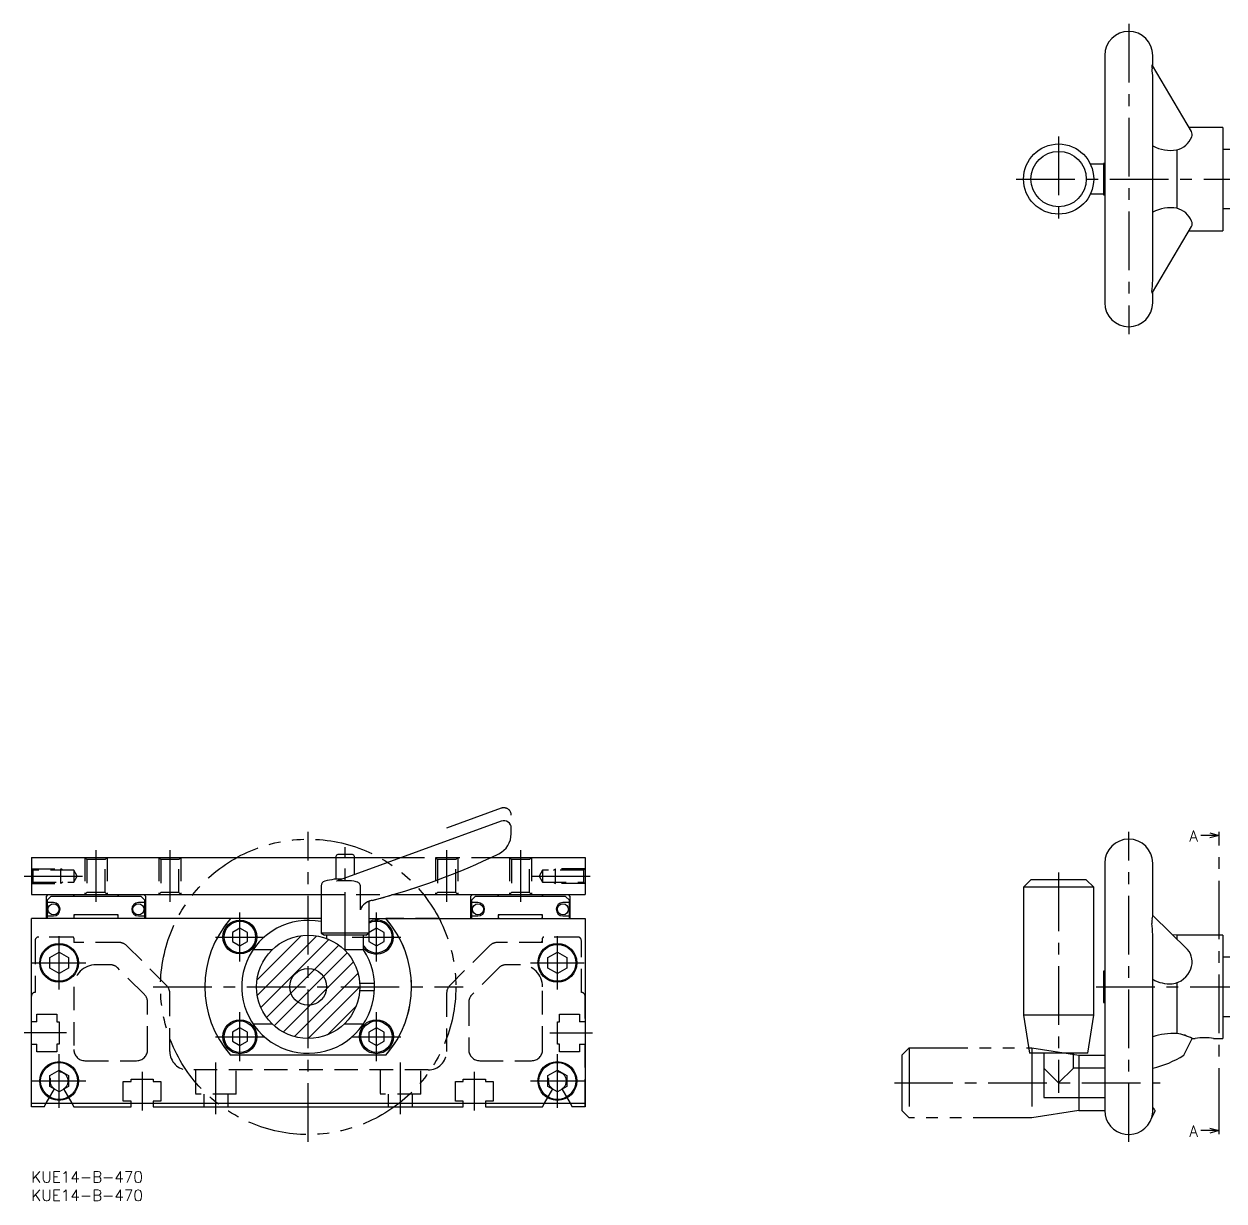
# Model space of a CAD drawing. Extents: x -2 to 832, y -8 to 344.
# Drawn here: x -2 to 323.1, y -8 to 310.8 of the extents above; entities that cross this region are included whole.
import ezdxf

# ---------------------------------------------------------------- set-up
doc = ezdxf.new("R2010")
doc.units = 0
doc.header["$LTSCALE"] = 0.5
for name, pattern in [('CENTER', [50.8, 31.75, -6.35, 6.35, -6.35]), ('DASHED', [19.05, 12.7, -6.35]), ('PHANTOM', [63.5, 31.75, -6.35, 6.35, -6.35, 6.35, -6.35])]:
    doc.linetypes.add(name, pattern=pattern)
for name, color, linetype in [('MSM_CENTER', 1, 'CENTER'), ('MSM_CONTINUOUS', 7, 'CONTINUOUS'), ('MSM_DASHED', 4, 'DASHED'), ('MSM_IMAGINARY', 6, 'PHANTOM'), ('MSM_NARROW', 5, 'CONTINUOUS'), ('MSM_PART_NUMBER', 7, 'CONTINUOUS')]:
    doc.layers.add(name, color=color, linetype=linetype)
doc.styles.get("Standard").update_dxf_attribs({"font": 'txt.shx', "height": 3, "bigfont": 'bigfont.shx'})

# ---------------------------------------------------------------- blocks, each defined once
blk = doc.blocks.new('*U6')
at = {"layer": 'MSM_PART_NUMBER'}
blk.add_text('KUE14-B-470', height=3, dxfattribs=at).set_placement((0, -3))
blk = doc.blocks.new('*U7')
at = {"layer": 'MSM_PART_NUMBER'}
blk.add_text('KUE14-B-470', height=3, dxfattribs=at).set_placement((0, -8))

msp = doc.modelspace()

# ---------------------------------------------------------------- linework, layer by layer
at = {"layer": 'MSM_CENTER'}
for p, q in [((297.31, 310.78), (297.31, 226.78)), ((278.31, 280.28), (278.31, 257.28)), ((266.81, 268.78), (831.91, 268.78)), ((75, 8), (75, 92)), ((297.31, 8), (297.31, 92)), ((85, 59.8), (85, 87.8)), ((321.81, 12.08), (321.81, 90)), ((17.5, 87), (17.5, 73)), ((37.5, 87), (37.5, 73)), ((112.5, 87), (112.5, 73)), ((132.5, 87), (132.5, 73)), ((-2, 80), (14.44, 80)), ((135.56, 80), (152, 80)), ((278.31, 81), (278.31, 21.25)), ((56.5, 56.9), (56.5, 70.1)), ((93.5, 56.9), (93.5, 70.1)), ((7.5, 49.25), (7.5, 63.75)), ((49.9, 63.5), (63.1, 63.5)), ((86.9, 63.5), (100.1, 63.5)), ((142.5, 49.25), (142.5, 63.75)), ((0.25, 56.5), (14.75, 56.5)), ((135.25, 56.5), (149.75, 56.5)), ((33, 50), (117, 50)), ((288.51, 50), (831.91, 50)), ((56.5, 29.9), (56.5, 43.1)), ((93.5, 29.9), (93.5, 43.1)), ((9.5, 37.5), (-2, 37.5)), ((49.9, 36.5), (63.1, 36.5)), ((86.9, 36.5), (100.1, 36.5)), ((140.5, 37.5), (152, 37.5)), ((7.5, 17.25), (7.5, 31.75)), ((50, 15.5), (50, 29.5)), ((100, 15.5), (100, 29.5)), ((142.5, 17.25), (142.5, 31.75)), ((30, 27), (30, 16.5)), ((120, 27), (120, 16.5)), ((0.25, 24.5), (14.75, 24.5)), ((135.25, 24.5), (149.75, 24.5)), ((233.81, 24), (305.81, 24))]:
    msp.add_line(p, q, dxfattribs=at)
at = {"layer": 'MSM_CONTINUOUS'}
for p, q in [((290.81, 302.28), (290.81, 235.28)), ((314.31, 281.63), (303.72, 299.53)), ((303.81, 299.37), (303.81, 302.28)), ((303.81, 241.3), (303.81, 296.24)), ((322.81, 282.78), (313.63, 282.78)), ((322.81, 282.78), (322.81, 254.78)), ((310.31, 276.67), (310.31, 260.88)), ((325.41, 276.78), (322.81, 276.78)), ((290.51, 272.78), (286.93, 272.78)), ((290.51, 273.03), (290.51, 264.53)), ((290.81, 273.03), (290.51, 273.03)), ((286.93, 264.78), (290.51, 264.78)), ((290.51, 264.53), (290.81, 264.53)), ((322.81, 260.78), (325.41, 260.78)), ((303.72, 238.02), (314.31, 255.92)), ((313.63, 254.78), (322.81, 254.78)), ((303.81, 235.28), (303.81, 238.18)), ((127.32, 94.88), (82.66, 78.63)), ((130, 91.45), (130, 93)), ((0, 85), (82.5, 85)), ((0, 85), (0, 75)), ((82.5, 85.3), (82.5, 79.12)), ((87, 85.8), (83, 85.8)), ((87.5, 80.39), (87.5, 85.3)), ((87.5, 85), (100.18, 85)), ((124.42, 85), (150, 85)), ((150, 85), (150, 75)), ((290.81, 83.5), (290.81, 16.5)), ((303.81, 69.17), (303.81, 83.5)), ((84.03, 79.12), (82, 79.12)), ((270.81, 79), (268.81, 77)), ((285.81, 79), (270.81, 79)), ((287.81, 77), (285.81, 79)), ((0, 75), (78.5, 75)), ((4.5, 75), (4, 74.5)), ((11.75, 74.5), (11.25, 75)), ((23.75, 75), (23.25, 74.5)), ((31, 74.5), (30.5, 75)), ((78.5, 77.37), (78.5, 64.5)), ((89.15, 70.86), (89.15, 77.37)), ((98.09, 75), (150, 75)), ((119.5, 75), (119, 74.5)), ((126.75, 74.5), (126.25, 75)), ((138.75, 75), (138.25, 74.5)), ((146, 74.5), (145.5, 75)), ((287.81, 77), (268.81, 77)), ((268.81, 77), (268.81, 42.33)), ((287.81, 42.33), (287.81, 77)), ((4, 74.5), (4, 68.5)), ((5.25, 74.5), (4.25, 73.5)), ((4.25, 73.5), (4.25, 68.5)), ((6, 72.8), (4.25, 72.8)), ((29.75, 74.5), (5.25, 74.5)), ((30.75, 72.8), (29, 72.8)), ((30.75, 73.5), (29.75, 74.5)), ((30.75, 68.5), (30.75, 73.5)), ((31, 68.5), (31, 74.5)), ((91.5, 64.5), (91.5, 73.2)), ((119, 74.5), (119, 68.5)), ((120.25, 74.5), (119.25, 73.5)), ((119.25, 73.5), (119.25, 68.5)), ((121, 72.8), (119.25, 72.8)), ((144.75, 74.5), (120.25, 74.5)), ((145.75, 72.8), (144, 72.8)), ((145.75, 73.5), (144.75, 74.5)), ((145.75, 68.5), (145.75, 73.5)), ((146, 68.5), (146, 74.5)), ((0, 17.5), (0, 68.5)), ((78.5, 68.5), (0, 68.5)), ((4.25, 69.2), (6, 69.2)), ((23.5, 69.5), (11.5, 69.5)), ((11.8, 69.5), (11.5, 69.2)), ((11.5, 69.5), (11.5, 68.55)), ((23.5, 69.2), (23.2, 69.5)), ((23.5, 68.55), (23.5, 69.5)), ((29, 69.2), (30.75, 69.2)), ((91.5, 68.5), (150, 68.5)), ((119.25, 69.2), (121, 69.2)), ((138.5, 69.5), (126.5, 69.5)), ((126.8, 69.5), (126.5, 69.2)), ((126.5, 69.5), (126.5, 68.55)), ((138.5, 69.2), (138.2, 69.5)), ((138.5, 68.55), (138.5, 69.5)), ((144, 69.2), (145.75, 69.2)), ((150, 68.5), (150, 17.5)), ((313.24, 60.15), (303.81, 69.35)), ((56.5, 65.86), (54.46, 64.68)), ((58.54, 64.68), (56.5, 65.86)), ((93.5, 65.86), (91.5, 64.7)), ((95.54, 64.68), (93.5, 65.86)), ((54.46, 64.68), (54.46, 62.32)), ((54.46, 62.32), (56.5, 61.14)), ((56.5, 61.14), (58.54, 62.32)), ((58.54, 62.32), (58.54, 64.68)), ((78.5, 64.5), (79.37, 64)), ((91.5, 64.5), (78.5, 64.5)), ((90.63, 64), (79.37, 64)), ((80, 64), (80, 63.08)), ((90, 60), (90, 64)), ((90.63, 64), (91.5, 64.5)), ((91.46, 64.48), (91.46, 62.32)), ((91.46, 62.32), (93.5, 61.14)), ((93.5, 61.14), (95.54, 62.32)), ((95.54, 62.32), (95.54, 64.68)), ((303.81, 16.62), (303.81, 64.2)), ((310.31, 64), (309.19, 64.1)), ((322.81, 64), (310.31, 64)), ((310.31, 64), (310.31, 63.01)), ((322.81, 64), (322.81, 36)), ((4.96, 57.97), (7.5, 59.43)), ((7.5, 59.43), (10.04, 57.97)), ((65.2, 60), (60.03, 60)), ((89.97, 60), (84.8, 60)), ((139.96, 57.97), (142.5, 59.43)), ((142.5, 59.43), (145.04, 57.97)), ((4.96, 55.03), (4.96, 57.97)), ((10.04, 57.97), (10.04, 55.03)), ((139.96, 55.03), (139.96, 57.97)), ((145.04, 57.97), (145.04, 55.03)), ((325.41, 58), (322.81, 58)), ((7.5, 53.57), (4.96, 55.03)), ((10.04, 55.03), (7.5, 53.57)), ((142.5, 53.57), (139.96, 55.03)), ((145.04, 55.03), (142.5, 53.57)), ((290.81, 54.25), (290.51, 54.25)), ((290.51, 54.25), (290.51, 45.75)), ((88.96, 51), (92.97, 51)), ((88.96, 49), (92.97, 49)), ((310.31, 51.06), (310.31, 37.38)), ((290.51, 45.75), (290.81, 45.75)), ((287.81, 42.33), (268.81, 42.33)), ((268.81, 42.33), (270.43, 32)), ((286.2, 32), (287.81, 42.33)), ((60.03, 40), (65.2, 40)), ((84.8, 40), (89.97, 40)), ((322.81, 42), (325.41, 42)), ((56.5, 38.86), (54.46, 37.68)), ((54.46, 37.68), (54.46, 35.32)), ((58.54, 37.68), (56.5, 38.86)), ((58.54, 35.32), (58.54, 37.68)), ((93.5, 38.86), (91.46, 37.68)), ((91.46, 37.68), (91.46, 35.32)), ((95.54, 37.68), (93.5, 38.86)), ((95.54, 35.32), (95.54, 37.68)), ((312.19, 31.49), (314.5, 36)), ((314.48, 36), (315.31, 36)), ((320.31, 36), (322.81, 36)), ((54.46, 35.32), (56.5, 34.14)), ((56.5, 34.14), (58.54, 35.32)), ((91.46, 35.32), (93.5, 34.14)), ((93.5, 34.14), (95.54, 35.32)), ((96.02, 31.5), (53.98, 31.5)), ((286.2, 32), (270.43, 32)), ((274.31, 32), (274.31, 20)), ((282.31, 28), (282.31, 32)), ((4.96, 25.97), (7.5, 27.43)), ((7.5, 27.43), (10.04, 25.97)), ((139.96, 25.97), (142.5, 27.43)), ((142.5, 27.43), (145.04, 25.97)), ((274.31, 28), (278.31, 24)), ((278.31, 24), (282.31, 28)), ((290.81, 28), (282.31, 28)), ((4.96, 23.03), (4.96, 25.97)), ((7.5, 21.57), (4.96, 23.03)), ((10.04, 23.03), (7.5, 21.57)), ((10.04, 25.97), (10.04, 23.03)), ((139.96, 23.03), (139.96, 25.97)), ((142.5, 21.57), (139.96, 23.03)), ((145.04, 23.03), (142.5, 21.57)), ((145.04, 25.97), (145.04, 23.03)), ((274.31, 20), (290.81, 20)), ((0, 18.5), (150, 18.5)), ((3.46, 17.5), (0, 17.5)), ((0.05, 17.5), (0.05, 18.5)), ((3.46, 17.5), (4.04, 18.5)), ((10.96, 18.5), (11.54, 17.5)), ((11.54, 17.5), (27, 17.5)), ((27, 17.5), (27, 18.5)), ((33, 18.5), (33, 17.5)), ((33, 17.5), (117, 17.5)), ((117, 17.5), (117, 18.5)), ((123, 18.5), (123, 17.5)), ((123, 17.5), (138.46, 17.5)), ((138.46, 17.5), (139.04, 18.5)), ((145.96, 18.5), (146.54, 17.5)), ((150, 17.5), (146.54, 17.5)), ((149.95, 18.5), (149.95, 17.5)), ((303.53, 14.6), (304.51, 16.51))]:
    msp.add_line(p, q, dxfattribs=at)
for centre, radius in [((278.31, 268.78), 9.5), ((278.31, 268.78), 7.5), ((6, 71), 1.5), ((29, 71), 1.5), ((121, 71), 1.5), ((144, 71), 1.5), ((56.5, 63.5), 4.6), ((56.5, 63.5), 4.25), ((75, 50), 14), ((7.5, 56.5), 5.25), ((7.5, 56.5), 5), ((142.5, 56.5), 5.25), ((142.5, 56.5), 5), ((75, 50), 5), ((56.5, 36.5), 4.6), ((56.5, 36.5), 4.25), ((93.5, 36.5), 4.6), ((93.5, 36.5), 4.25), ((7.5, 24.5), 5.25), ((7.5, 24.5), 5), ((142.5, 24.5), 5.25), ((142.5, 24.5), 5)]:
    msp.add_circle(centre, radius, dxfattribs=at)
for centre, radius, start, end in [((297.31, 302.28), 6.5, 0, 180), ((303.64, 299.54), 0.105, 119.5237, 192.7518), ((307.35, 299.45), 3.82, 178.9565, 191.624), ((303.59, 299.5), 0.137, 15.5371, 88.8315), ((287.39, 296.13), 16.42, 0.3761, 8.9123), ((308.75, 282.58), 6.12, 284.838, 336.9554), ((312.67, 280.83), 1.82, 339.2395, 26.0668), ((308.65, 286.9), 10.36, 242.071, 279.2121), ((308.69, 250.46), 10.54, 81.1232, 117.5922), ((308.74, 254.98), 6.1, 23.179, 75.0593), ((312.84, 256.7), 1.66, 332.1502, 24.6074), ((281.88, 241.78), 21.94, 350.9015, 358.8001), ((304.13, 238.17), 0.605, 166.8529, 201.0635), ((303.6, 238.08), 0.132, 255.0898, 332.3351), ((297.31, 235.28), 6.5, 180, 0), ((128, 93), 2, 0, 110.0021), ((124, 91.45), 6, 296.0636, 0), ((297.31, 83.5), 6.5, 0, 180), ((83, 85.3), 0.5, 90, 180), ((87, 85.3), 0.5, 0, 90), ((47.55, 247.76), 180, 284.4054, 296.0636), ((79.8, 77.37), 1.3, 104.5706, 180), ((85, 57.36), 21.97, 97.8482, 104.5706), ((85, 57.36), 21.39, 83.6788, 96.2682), ((87, 75.33), 3.31, 59.7939, 83.9142), ((87.99, 77.24), 1.17, 6.0919, 54.409), ((6, 71), 1.8, 270, 90), ((29, 71), 1.8, 90, 270), ((92.9, 69.46), 4, 98.1816, 159.5), ((121, 71), 1.8, 270, 90), ((144, 71), 1.8, 90, 270), ((11.5, 67.25), 1.3, 74.0576, 90), ((23.5, 67.25), 1.3, 90, 105.9424), ((75, 50), 28, 138.6456, 221.3544), ((75, 50), 28, 318.6456, 41.3544), ((126.5, 67.25), 1.3, 74.0576, 90), ((138.5, 67.25), 1.3, 90, 105.9424), ((306.45, 67.64), 2.93, 165.4627, 189.7259), ((301.01, 69.44), 2.82, 337.8795, 354.6284), ((75, 50), 18, 78.7877, 33.749), ((93.5, 63.5), 4.6, 220.4591, 115.7715), ((93.5, 63.5), 4.25, 214.5603, 118.0725), ((279.53, 63.65), 24.29, 1.2949, 8.2757), ((309.41, 56.82), 5.07, 337.2192, 41.0113), ((308.44, 60.2), 9.39, 240.4048, 274.0424), ((308.28, 56.95), 6.18, 277.675, 340.2091), ((309.81, 16.83), 20.56, 88.5832, 106.9784), ((308.05, 23.5), 14.07, 62.7193, 80.7314), ((308.24, 24.14), 13.41, 62.2393, 81.0895), ((317.81, 22.22), 14, 79.7135, 100.2865), ((297.4, 54.75), 27.56, 283.4615, 302.4639), ((297.31, 16.5), 6.5, 180, 342.9891), ((296.34, 16.64), 7.48, 344.0942, 359.8778), ((283.99, 0.05), 26.29, 38.7334, 41.0812)]:
    msp.add_arc(centre, radius, start, end, dxfattribs=at)
at = {"layer": 'MSM_DASHED'}
for p, q in [((14.5, 85), (15.04, 84.46)), ((14.5, 85), (14.5, 75)), ((19.96, 84.46), (20.5, 85)), ((20.5, 85), (20.5, 75)), ((34.5, 85), (35.04, 84.46)), ((34.5, 85), (34.5, 75)), ((39.96, 84.46), (40.5, 85)), ((40.5, 85), (40.5, 75)), ((82.5, 85), (87.5, 85)), ((100.18, 85), (124.42, 85)), ((109.5, 85), (110.04, 84.46)), ((109.5, 85), (109.5, 75)), ((114.96, 84.46), (115.5, 85)), ((115.5, 85), (115.5, 75)), ((129.5, 85), (130.04, 84.46)), ((129.5, 85), (129.5, 75)), ((134.96, 84.46), (135.5, 85)), ((135.5, 85), (135.5, 75)), ((0.38, 81.62), (0, 82)), ((0, 82), (8, 82)), ((11.5, 81.62), (0.38, 81.62)), ((0.38, 81.62), (0.38, 78.38)), ((8, 78), (8, 82)), ((8.5, 81.62), (8, 82)), ((12.44, 80), (11.5, 81.62)), ((11.5, 81.62), (11.5, 78.38)), ((15.04, 84.46), (15.04, 75.54)), ((19.96, 84.46), (15.04, 84.46)), ((19.96, 75.54), (19.96, 84.46)), ((35.04, 84.46), (35.04, 75.54)), ((39.96, 84.46), (35.04, 84.46)), ((39.96, 75.54), (39.96, 84.46)), ((96.57, 83.69), (82.66, 78.63)), ((110.04, 84.46), (110.04, 75.54)), ((114.96, 84.46), (110.04, 84.46)), ((114.96, 75.54), (114.96, 84.46)), ((130.04, 84.46), (130.04, 75.54)), ((134.96, 84.46), (130.04, 84.46)), ((134.96, 75.54), (134.96, 84.46)), ((138.5, 81.62), (137.56, 80)), ((149.62, 81.62), (138.5, 81.62)), ((138.5, 81.62), (138.5, 78.38)), ((141.5, 81.62), (142, 82)), ((142, 78), (142, 82)), ((150, 82), (142, 82)), ((150, 82), (149.62, 81.62)), ((149.62, 81.62), (149.62, 78.38)), ((0, 78), (0.38, 78.38)), ((0.38, 78.38), (11.5, 78.38)), ((8.5, 78.38), (8, 78)), ((11.5, 78.38), (12.44, 80)), ((137.56, 80), (138.5, 78.38)), ((138.5, 78.38), (149.62, 78.38)), ((141.5, 78.38), (142, 78)), ((149.62, 78.38), (150, 78)), ((0, 78), (8, 78)), ((15.04, 75.54), (14.5, 75)), ((19.96, 75.54), (15.04, 75.54)), ((20.5, 75), (19.96, 75.54)), ((35.04, 75.54), (34.5, 75)), ((39.96, 75.54), (35.04, 75.54)), ((40.5, 75), (39.96, 75.54)), ((43.78, 75), (64.8, 75)), ((78.5, 75), (98.09, 75)), ((110.04, 75.54), (109.5, 75)), ((114.96, 75.54), (110.04, 75.54)), ((115.5, 75), (114.96, 75.54)), ((130.04, 75.54), (129.5, 75)), ((134.96, 75.54), (130.04, 75.54)), ((135.5, 75), (134.96, 75.54)), ((150, 78), (142, 78)), ((91.5, 71.37), (91.5, 73.2)), ((110.46, 68.5), (96.02, 68.5)), ((1, 62.5), (1, 48.5)), ((11.2, 63.5), (2, 63.5)), ((11.5, 63.2), (11.5, 62)), ((23.76, 62), (11.5, 62)), ((138.5, 62), (126.24, 62)), ((138.01, 62), (138.5, 62.49)), ((138.5, 62), (138.5, 63.2)), ((148, 63.5), (138.8, 63.5)), ((149, 48.5), (149, 62.5)), ((36.62, 50.38), (25.88, 61.12)), ((124.12, 61.12), (113.38, 50.38)), ((21.27, 56), (17.5, 56)), ((132.5, 56), (128.73, 56)), ((30.62, 47.89), (23.39, 55.12)), ((126.61, 55.12), (119.38, 47.89)), ((11.5, 50), (11.5, 33)), ((138.5, 33), (138.5, 50)), ((0.05, 40.5), (0.05, 47.81)), ((31.5, 33), (31.5, 45.77)), ((37.5, 32.5), (37.5, 48.26)), ((112.5, 48.26), (112.5, 32.5)), ((118.5, 45.77), (118.5, 33)), ((149.95, 47.81), (149.95, 40.5)), ((1.5, 42.6), (6.9, 42.6)), ((1.5, 40.5), (1.5, 42.6)), ((6.9, 42.6), (6.9, 40.5)), ((143.1, 42.6), (148.5, 42.6)), ((143.1, 40.5), (143.1, 42.6)), ((148.5, 42.6), (148.5, 40.5)), ((1.5, 40.5), (0, 40.5)), ((6.9, 40.5), (7.5, 40.5)), ((7.5, 40.5), (7.5, 34.5)), ((142.5, 40.5), (143.1, 40.5)), ((142.5, 34.5), (142.5, 40.5)), ((150, 40.5), (148.5, 40.5)), ((0, 34.5), (1.5, 34.5)), ((0.05, 18.5), (0.05, 34.5)), ((1.5, 32.4), (1.5, 34.5)), ((7.5, 34.5), (6.9, 34.5)), ((6.9, 34.5), (6.9, 32.4)), ((143.1, 34.5), (142.5, 34.5)), ((143.1, 32.4), (143.1, 34.5)), ((148.5, 34.5), (150, 34.5)), ((148.5, 34.5), (148.5, 32.4)), ((149.95, 34.5), (149.95, 18.5)), ((6.9, 32.4), (1.5, 32.4)), ((14.5, 30), (28.5, 30)), ((121.5, 30), (135.5, 30)), ((148.5, 32.4), (143.1, 32.4)), ((107.5, 27.5), (42.5, 27.5)), ((44.5, 27.5), (44.5, 20.9)), ((55.5, 20.9), (55.5, 27.5)), ((94.5, 27.5), (94.5, 20.9)), ((105.5, 20.9), (105.5, 27.5)), ((24.9, 24.4), (27, 24.4)), ((24.9, 19), (24.9, 24.4)), ((27, 24.4), (27, 25)), ((27, 25), (33, 25)), ((33, 25), (33, 24.4)), ((33, 24.4), (35.1, 24.4)), ((35.1, 24.4), (35.1, 19)), ((114.9, 24.4), (117, 24.4)), ((114.9, 19), (114.9, 24.4)), ((117, 25), (123, 25)), ((117, 24.4), (117, 25)), ((123, 25), (123, 24.4)), ((123, 24.4), (125.1, 24.4)), ((125.1, 24.4), (125.1, 19)), ((4.04, 18.5), (6.27, 22.37)), ((8.73, 22.37), (10.96, 18.5)), ((55.5, 20.9), (44.5, 20.9)), ((46.7, 20.9), (46.7, 17.5)), ((53.3, 17.5), (53.3, 20.9)), ((105.5, 20.9), (94.5, 20.9)), ((96.7, 20.9), (96.7, 17.5)), ((103.3, 17.5), (103.3, 20.9)), ((139.04, 18.5), (141.27, 22.37)), ((143.73, 22.37), (145.96, 18.5)), ((27, 19), (24.9, 19)), ((27, 18.5), (27, 19)), ((33, 19), (33, 18.5)), ((35.1, 19), (33, 19)), ((50.35, 18.5), (99.65, 18.5)), ((51.68, 17.5), (55.5, 17.5)), ((94.5, 17.5), (98.32, 17.5)), ((117, 19), (114.9, 19)), ((117, 18.5), (117, 19)), ((123, 19), (123, 18.5)), ((125.1, 19), (123, 19))]:
    msp.add_line(p, q, dxfattribs=at)
for centre, radius, start, end in [((47.55, 247.76), 180, 284.4054, 288.4464), ((92.9, 69.46), 4, 98.1816, 133.6237), ((75, 50), 28, 318.6456, 41.3544), ((2, 62.5), 1, 90, 180), ((11.2, 63.2), 0.3, 0, 90), ((23.76, 59), 3, 45, 90), ((126.24, 59), 3, 90, 135), ((138.8, 63.2), 0.3, 90, 180), ((148, 62.5), 1, 0, 90), ((17.5, 50), 6, 90, 180), ((21.27, 53), 3, 45, 90), ((128.73, 53), 3, 90, 135), ((132.5, 50), 6, 0, 90), ((34.5, 48.26), 3, 0, 45), ((115.5, 48.26), 3, 135, 180), ((1, 47.5), 1, 90, 180), ((28.5, 45.77), 3, 0, 45), ((121.5, 45.77), 3, 135, 180), ((149, 47.5), 1, 0, 90), ((14.5, 33), 3, 180, 270), ((28.5, 33), 3, 270, 0), ((121.5, 33), 3, 180, 270), ((135.5, 33), 3, 270, 0), ((42.5, 32.5), 5, 180, 270), ((107.5, 32.5), 5, 270, 0), ((7.5, 24.5), 2.46, 300, 240), ((142.5, 24.5), 2.46, 300, 240)]:
    msp.add_arc(centre, radius, start, end, dxfattribs=at)
at = {"layer": 'MSM_IMAGINARY'}
for p, q in [((127.32, 98.38), (112.5, 92.99)), ((237.81, 33.5), (235.81, 31.5)), ((237.81, 33.5), (237.81, 14.5)), ((237.81, 33.5), (271.02, 33.5)), ((271.02, 33.5), (271.02, 14.5)), ((271.02, 33.5), (283.81, 31.5)), ((235.81, 31.5), (235.81, 16.5)), ((283.81, 31.5), (283.81, 16.5)), ((283.81, 31.5), (290.81, 31.5)), ((235.81, 16.5), (237.81, 14.5)), ((283.81, 16.5), (271.02, 14.5)), ((283.81, 16.5), (290.81, 16.5)), ((271.02, 14.5), (237.81, 14.5))]:
    msp.add_line(p, q, dxfattribs=at)
msp.add_circle((75, 50), 40, dxfattribs=at)
msp.add_arc((128, 96.5), 2, 0, 110.0021, dxfattribs=at)
at = {"layer": 'MSM_NARROW'}
for p, q in [((61.12, 51.82), (73.18, 63.88)), ((61.2, 47.65), (77.35, 63.8)), ((62.17, 44.39), (80.61, 62.83)), ((63.73, 41.7), (83.3, 61.27)), ((65.76, 39.48), (85.52, 59.24)), ((68.25, 37.73), (87.27, 56.75)), ((71.26, 36.51), (88.49, 53.74)), ((75, 36), (89, 50)), ((80.27, 37.03), (87.97, 44.73))]:
    msp.add_line(p, q, dxfattribs=at)
at = {"layer": 'MSM_PART_NUMBER'}
for p, q in [((319.31, 91.67), (321.81, 91)), ((321.81, 90), (321.81, 92)), ((321.81, 91), (316.81, 91)), ((321.81, 91), (319.31, 90.33)), ((321.81, 11.08), (316.81, 11.08)), ((319.31, 11.75), (321.81, 11.08)), ((321.81, 11.08), (319.31, 10.41)), ((321.81, 10.08), (321.81, 12.08))]:
    msp.add_line(p, q, dxfattribs=at)

# ---------------------------------------------------------------- block references
at = {"layer": 'MSM_CONTINUOUS'}
for name in ['*U6', '*U7']:
    msp.add_blockref(name, (0, 0), dxfattribs=at)

# ---------------------------------------------------------------- texts
at = {"layer": 'MSM_PART_NUMBER'}
for p in [(313.72, 89.35), (313.72, 9.42)]:
    msp.add_text('A', height=3, dxfattribs=at).set_placement(p)

doc.saveas('drawing.dxf')
